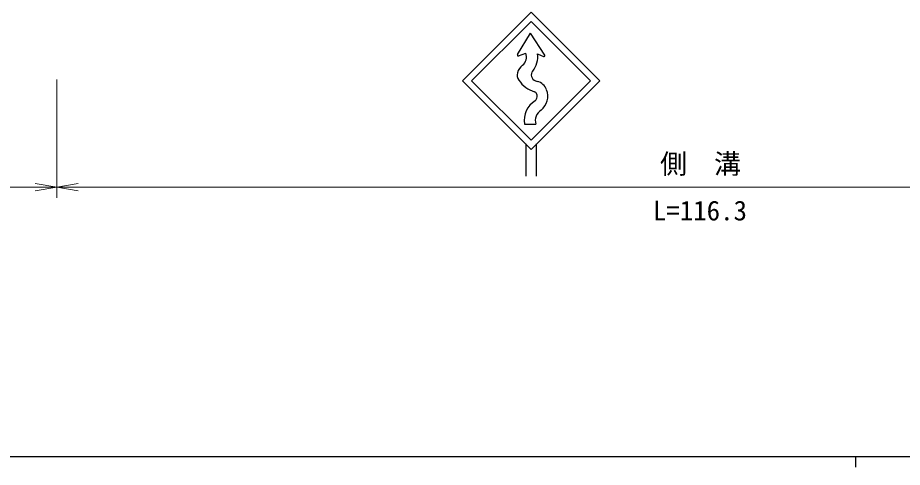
# Model space of a CAD drawing. Units: millimetres, scale not verified. Extents: x 40000 to 680000, y 20000 to 380000.
# Drawn here: x 190308 to 272357, y 204000 to 245738 of the extents above; entities that cross this region are included whole.
import ezdxf
from ezdxf.enums import TextEntityAlignment as Align

# ---------------------------------------------------------------- set-up
doc = ezdxf.new("R2010")
doc.units = ezdxf.units.MM
doc.header["$LTSCALE"] = 1000
for name, color, linetype, lineweight in [('M-STR-HTXT', 7, 'Continuous', 13), ('M-STR-STRC', 7, 'Continuous', 25), ('M-TTL-BAND', 7, 'Continuous', 25)]:
    doc.layers.add(name, color=color, linetype=linetype, lineweight=lineweight)
doc.styles.add('ＭＳ ゴシック', font='')
doc.styles.get('ＭＳ ゴシック').set_extended_font_data('MS Gothic')

# ---------------------------------------------------------------- blocks, each defined once
blk = doc.blocks.new('open_arrow')
at = {"color": 0, "linetype": 'Continuous', "lineweight": -2}
blk.add_lwpolyline([(7.5, 1.25), (0, 0), (7.5, -1.25)], dxfattribs=at)

msp = doc.modelspace()

# ---------------------------------------------------------------- linework, layer by layer
at = {"layer": 'M-STR-HTXT'}
for p, q in [((193928, 240000), (193928, 229000)), ((193928, 240000), (193928, 229000)), ((147764, 230000), (193928, 230000)), ((193928, 230000), (313384, 230000))]:
    msp.add_line(p, q, dxfattribs=at)
at = {"layer": 'M-STR-STRC'}
for p, q in [((236665, 242307), (237874, 244294)), ((239199, 242263), (237874, 244294)), ((236770, 242182), (237434, 242443)), ((238526, 242394), (239091, 242137)), ((237305, 235859), (238360, 235859)), ((237430, 234012), (237430, 231012)), ((238430, 231012), (238430, 234012))]:
    msp.add_line(p, q, dxfattribs=at)
for points in [[(237930, 233512), (244294, 239876), (237930, 246240), (231566, 239876)], [(237930, 234361), (243445, 239876), (237930, 245391), (232414, 239876)]]:
    msp.add_lwpolyline(points, close=True, dxfattribs=at)
for centre, radius, start, end in [((236739, 242263), 86.3, 148.67131, 291.44939), ((236489, 242097), 1007, 309.64419, 20.13773), ((236489, 242097), 2059, 320.48023, 8.29105), ((239126, 242216), 86.3, 245.55604, 33.11134), ((238094, 240160), 1508, 129.64419, 161.91192), ((237344, 240405), 719, 161.91192, 220.56779), ((238521, 240421), 575, 140.48023, 249.58059), ((238953, 241322), 2562, 212.70621, 253.97952), ((239063, 241877), 2130, 249.58059, 254.84784), ((238171, 238582), 1285, 21.6294, 74.84784), ((238171, 238582), 288, 21.6294, 74.84784), ((237832, 238447), 1649, 308.15279, 21.6294), ((239458, 236180), 2178, 122.04963, 188.49383), ((238150, 238270), 288, 302.04963, 330.80549), ((237832, 238447), 652, 330.80549, 21.6294), ((239458, 236180), 1145, 122.04963, 196.31331)]:
    msp.add_arc(centre, radius, start, end, dxfattribs=at)
at = {"layer": 'M-TTL-BAND'}
for p, q in [((40000, 205000), (579000, 205000)), ((268000, 205000), (268000, 204000))]:
    msp.add_line(p, q, dxfattribs=at)

# ---------------------------------------------------------------- block references
at = {"layer": 'M-STR-HTXT', "xscale": 267, "yscale": 267, "rotation": 180}
msp.add_blockref('open_arrow', (193928, 230000), dxfattribs=at)
at = {"layer": 'M-STR-HTXT', "xscale": 267, "yscale": 267}
msp.add_blockref('open_arrow', (193928, 230000), dxfattribs=at)

# ---------------------------------------------------------------- texts
at = {"layer": 'M-STR-HTXT', "style": 'ＭＳ ゴシック'}
msp.add_text('側\u3000溝', height=1833, dxfattribs=at).set_placement((253641, 232173), align=Align.MIDDLE_CENTER)
msp.add_text('L=116.3', height=1833, dxfattribs=at).set_placement((253586, 226368), align=Align.BOTTOM_CENTER)

doc.saveas('drawing.dxf')
